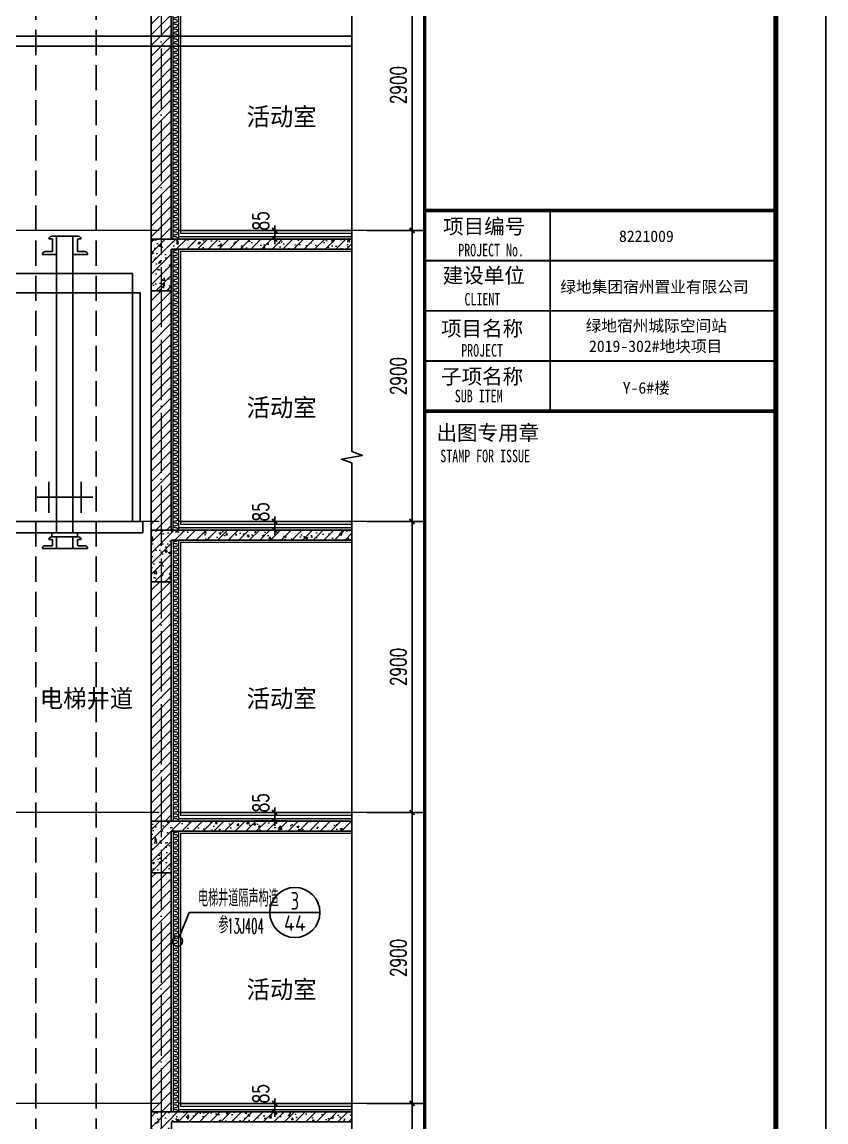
# Model space of a CAD drawing. Extents: x -1712635 to -854203, y -534641 to -21985.
# Drawn here: x -995250 to -987238, y -121428 to -110464 of the extents above; entities that cross this region are included whole.
import ezdxf
from ezdxf.enums import TextEntityAlignment as Align

# ---------------------------------------------------------------- set-up
doc = ezdxf.new("R2010")
doc.units = 0
doc.header["$LTSCALE"] = 1000
doc.linetypes.add('DASH', pattern=[0.35, 0.25, -0.1])
doc.linetypes.add('DOTE', pattern=[2.42, 2, -0.2, 0.02, -0.2])
doc.layers.get('0').update_dxf_attribs({"linetype": 'CONTINUOUS'})
doc.layers.get('Defpoints').update_dxf_attribs({"linetype": 'CONTINUOUS'})
for name, color, linetype in [('-TK', 7, 'CONTINUOUS'), ('DIM_ELEV', 3, 'CONTINUOUS'), ('DIM_IDEN', 67, 'CONTINUOUS'), ('DIM_SYMB', 3, 'CONTINUOUS'), ('PUB_DIM', 3, 'CONTINUOUS'), ('PUB_TEXT', 2, 'CONTINUOUS'), ('WALL', 2, 'CONTINUOUS'), ('图签文字', 4, 'CONTINUOUS'), ('看线', 251, 'CONTINUOUS'), ('立面-看线', 251, 'CONTINUOUS'), ('设备', 253, 'CONTINUOUS')]:
    doc.layers.add(name, color=color, linetype=linetype)
for name, color, linetype, lineweight in [('DOTE', 19, 'DOTE', 9), ('PUB_HATCH', 8, 'CONTINUOUS', 9), ('内粉刷', 37, 'CONTINUOUS', 9), ('图框', 9, 'CONTINUOUS', 18), ('图签', 147, 'CONTINUOUS', 18), ('填充', 251, 'CONTINUOUS', 5)]:
    doc.layers.add(name, color=color, linetype=linetype, lineweight=lineweight)
doc.styles.add('_TCH_DIM', font='SIMPLEX.shx', dxfattribs={"width": 0.7, "bigfont": 'GBCBIG.shx'})
doc.styles.add('_TCH_DIM_T3', font='SIMPLEX', dxfattribs={"width": 0.705882, "bigfont": 'GBCBIG'})
doc.styles.add('STANDARD_T3', font='gbenor.shx', dxfattribs={"bigfont": 'gbcbig.shx'})
doc.styles.add('宋体', font='', dxfattribs={"height": 50})
doc.styles.add('建筑图签-1', font='simhei.ttf', dxfattribs={"width": 0.7})
doc.styles.get('宋体').set_extended_font_data('SimSun')
doc.dimstyles.new('_TCH_ARCH&&50', dxfattribs={"dimtxt": 157.5, "dimasz": 50, "dimexe": 125, "dimexo": 150, "dimgap": 58.75, "dimtad": 1, "dimdec": 0, "dimzin": 0, "dimdsep": 46, "dimtxsty": '_TCH_DIM_T3', "dimblk": 'ARCHTICK', "dimcen": 0.09, "dimclrt": 7, "dimazin": 0, "dimtfac": 1, "dimtdec": 0, "dimtix": 1, "dimtmove": 2, "dimatfit": 3, "dimldrblk": 'ARCHTICK', "dimfxl": 0, "dimtolj": 1, "dimtzin": 0, "dimarcsym": 0})
pattern_1 = [(45, (0, 0), (-53.0330086, 53.0330086), []), (50, (0, 0), (215.178055, -18.82564), [22.5, -247.5]), (355, (0, 0), (-41.6254, 225.65764), [18, -198]), (100.4514, (17.93, -1.57), (173.552815, 206.831863), [19.122057, -210.342634]), (46.1842, (0, 60), (320.172315, -49.655704), [33.75, -371.25]), (96.6356, (26.68, 55.86), (280.39881, 292.23536), [28.68309, -315.5139]), (351.1842, (0, 60), (280.39858, 292.23558), [27, -297]), (21, (30, 45), (179.072116, -120.785667), [22.5, -247.5]), (326, (30, 45), (72.9946, 217.545014), [18, -198]), (71.4514, (44.92, 34.93), (252.06679, 96.75915), [19.122057, -210.342634]), (37.5, (0, 0), (3.6479566, 99.868156), [0, -195.6, 0, -201, 0, -198.75]), (7.5, (0, 0), (78.920861, 118.323514), [0, -114.6, 0, -191.1, 0, -75.75]), (327.5, (-66.9, 0), (160.146731, -6.7664615), [0, -75, 0, -234, 0, -310.5]), (317.5, (-96.9, 0), (174.95585, 30.031495), [0, -97.5, 0, -155.4, 0, -220.5])]
pattern_2 = [(45, (-1144926.15, -28814.996), (-53.03301, 53.03301), []), (50, (-1144926.15, -28815), (215.17805, -18.82564), [22.5, -247.5]), (355, (-1144926.15, -28815), (-41.6254, 225.65764), [18, -198]), (100.4514, (-1144908.22, -28816.56), (173.55281, 206.83186), [19.12206, -210.34263]), (46.1842, (-1144926.15, -28755), (320.1723, -49.6557), [33.75, -371.25]), (96.6356, (-1144899.47, -28759.13), (280.3988, 292.23536), [28.6831, -315.5139]), (351.1842, (-1144926.15, -28755), (280.3986, 292.2356), [27, -297]), (21, (-1144896.15, -28770), (179.07212, -120.78567), [22.5, -247.5]), (326, (-1144896.15, -28770), (72.9946, 217.545), [18, -198]), (71.4514, (-1144881.22, -28780.06), (252.0668, 96.75915), [19.12206, -210.34263]), (37.5, (-1144926.15, -28814.996), (3.647957, 99.868156), [0, -195.6, 0, -201, 0, -198.75]), (7.5, (-1144926.15, -28815), (78.92086, 118.323514), [0, -114.6, 0, -191.1, 0, -75.75]), (327.5, (-1144993.05, -28814.996), (160.14673, -6.76646), [0, -75, 0, -234, 0, -310.5]), (317.5, (-1145023.05, -28815), (174.95585, 30.0315), [0, -97.5, 0, -155.4, 0, -220.5])]
pattern_3 = [(45, (-1144926.15, -28761.14), (-53.03303, 53.03303), [])]

# ---------------------------------------------------------------- blocks, each defined once
blk = doc.blocks.new('A1')
blk.add_lwpolyline([(0, 59400), (0, 0), (84100, 0), (84100, 59400)], close=True)
at = {"const_width": 100}
blk.add_lwpolyline([(2500, 58400), (2500, 1000), (83100, 1000), (83100, 58400)], close=True, dxfattribs=at)
at = {"layer": '图框'}
for points, const_width in [([(76100, 1000), (76100, 58400)], 70), ([(76100, 36100), (83100, 36100)], 70), ([(76100, 36100), (83100, 36100)], 70), ([(78600, 32100), (78600, 36100)], 35), ([(76100, 35100), (83100, 35100)], 35), ([(76100, 34100), (83100, 34100)], 35), ([(76100, 33100), (83100, 33100)], 35), ([(83100, 32100), (76100, 32100)], 70)]:
    blk.add_lwpolyline(points, dxfattribs=dict(at, const_width=const_width))
at = {"layer": '图框', "style": '建筑图签-1', "width": 0.7}
for s, p in [('PROJECT No.', (76770, 35185, -1799)), ('CLIENT', (76894, 34206)), ('PROJECT', (76829, 33187)), ('SUB ITEM', (76702, 32276)), ('STAMP FOR ISSUE', (76413, 31081))]:
    blk.add_text(s, height=250, dxfattribs=at).set_placement(p)
at = {"layer": '图签', "color": 2, "style": '宋体'}
for s, height, p in [('8221009', 229.3, (79974, 35472)), ('绿地集团宿州置业有限公司', 229.34, (78805, 34462)), ('绿地宿州城际空间站', 229.3, (79310, 33688)), ('2019-302#地块项目', 229.34, (79377, 33279)), ('Y-6#楼', 229.3, (80049, 32448))]:
    blk.add_text(s, height=height, dxfattribs=at).set_placement(p)
at = {"layer": '图签文字', "color": 7, "style": '建筑图签-1'}
for s, p in [('项目编号', (76468, 35632)), ('建设单位', (76460, 34655)), ('项目名称', (76427, 33597)), ('子项名称', (76427, 32640)), ('出图专用章', (76336, 31518))]:
    blk.add_text(s, height=300, dxfattribs=at).set_placement(p)
blk = doc.blocks.new('$LinePat$保温层')
at = {"color": 0}
for p, q in [((24, -24), (24, -56)), ((72, -56), (72, -24))]:
    blk.add_line(p, q, dxfattribs=at)
for centre, start, end in [((96, -24), 90, 180), ((0, -24), 0, 90), ((48, -56), 180, 0)]:
    blk.add_arc(centre, 24, start, end, dxfattribs=at)
blk = doc.blocks.new('A$C3EC504A2')
at = {"layer": '设备', "color": 206}
for p, q in [((-173, 1735), (-143, 1735)), ((143, 1764), (-143, 1764)), ((-133, 1725), (-133, 1609)), ((-92, 1764), (-92, -1418)), ((83, 1764), (83, -1418)), ((83, 1764), (83, 1570)), ((133, 1725), (133, 1609)), ((173, 1735), (143, 1735)), ((-92, 1570), (-242, 1570)), ((-213, 1599), (-143, 1599)), ((242, 1570), (83, 1570)), ((213, 1599), (143, 1599)), ((-952, 1158), (-869, 1158)), ((-175, -1205), (-175, -870)), ((175, -1205), (175, -870)), ((300, -1038), (-300, -1038)), ((-960, -1298), (835, -1298)), ((-960, -1298), (-960, -1418)), ((835, -1298), (835, -1418)), ((-960, -1418), (835, -1418)), ((-173, -1491), (-143, -1491)), ((143, -1462), (-143, -1462)), ((-142, -1418), (-142, -1462)), ((-133, -1501), (-133, -1547)), ((-92, -1462), (-92, -1586)), ((83, -1462), (83, -1586)), ((133, -1418), (133, -1462)), ((133, -1501), (133, -1547)), ((173, -1491), (143, -1491)), ((242, -1586), (-242, -1586)), ((-213, -1557), (-143, -1557)), ((213, -1557), (143, -1557))]:
    blk.add_line(p, q, dxfattribs=at)
for points in [[(723, 1363), (723, 1158), (-869, 1158), (-869, 1363)], [(723, 1158), (723, -1298), (-960, -1298), (-960, 1158)]]:
    blk.add_lwpolyline(points, close=True, dxfattribs=at)
for points in [[(-960, 1158), (-893, 1158), (-893, -1298)], [(723, 1158), (806, 1158), (806, -1298)]]:
    blk.add_lwpolyline(points, dxfattribs=at)
for centre, radius, start, end in [((-143, 1735), 29.1, 90, 180), ((-143, 1725), 10, 0, 90), ((143, 1725), 10, 90, 180), ((143, 1735), 29.1, 0, 90), ((-213, 1570), 29.1, 90, 180), ((-143, 1609), 10, 270, 0), ((143, 1609), 10, 180, 270), ((213, 1570), 29.1, 0, 90), ((-143, -1491), 29.1, 90, 180), ((-143, -1501), 10, 0, 90), ((143, -1501), 10, 90, 180), ((143, -1491), 29.1, 0, 90), ((-213, -1586), 29.1, 90, 180), ((-143, -1547), 10, 270, 0), ((143, -1547), 10, 180, 270), ((213, -1586), 29.1, 0, 90)]:
    blk.add_arc(centre, radius, start, end, dxfattribs=at)
blk = doc.blocks.new('BFGBFBCBVFB')
at = {"layer": 'PUB_HATCH'}
h = blk.add_hatch(dxfattribs=at)
h.set_pattern_fill('钢筋混凝土', color=256, scale=30, style=0)
h.set_pattern_definition(pattern_1)
h.paths.add_polyline_path([(898272, 25995), (896272, 25995), (896472, 25895), (898272, 25895)])
h = blk.add_hatch(dxfattribs=at)
h.set_pattern_fill('钢筋混凝土', color=256, scale=30, style=0)
h.set_pattern_definition(pattern_1)
h.paths.add_polyline_path([(896472, 25895), (896272, 25995), (896272, 25480), (896472, 25480)])
h = blk.add_hatch(dxfattribs=at)
h.set_pattern_fill('普通砖', color=256, scale=30, style=0)
h.set_pattern_definition([(45, (0, 53.85), (-53.03303, 53.03303), [])])
h.paths.add_polyline_path([(896472, 25480), (896272, 25480), (896272, 23095), (896472, 23095)])
at = {"layer": '立面-看线'}
h = blk.add_hatch(dxfattribs=at)
h.set_pattern_fill('HONEY', color=256, scale=7)
h.set_pattern_definition([(0, (93631.251, -359366.987), (16.66875, 9.623705), [11.1125, -22.225]), (120, (93631.251, -359366.987), (-16.66874801, 9.62370845), [11.1125, -22.225]), (60, (93631.251, -359366.987), (1.99e-06, 19.24741345), [-22.225, 11.1125])])
h.paths.add_polyline_path([(896543, 26020), (896543, 25995), (898272, 25995), (898272, 26020)])
at = {"layer": 'PUB_HATCH', "color": 215}
blk.add_line((896543, 26020), (898272, 26020), dxfattribs=at)
at = {"layer": 'WALL'}
for p, q in [((898272, 25995), (896272, 25995)), ((896272, 25995), (896272, 25480)), ((898272, 25895), (898272, 25995)), ((898272, 25895), (896472, 25895)), ((896472, 25895), (896472, 25480)), ((896272, 25480), (896272, 23095)), ((896472, 25480), (896272, 25480)), ((896472, 25480), (896472, 23095)), ((896472, 23095), (896272, 23095))]:
    blk.add_line(p, q, dxfattribs=at)
at = {"layer": '内粉刷'}
for p, q in [((896493, 23095), (896493, 25895)), ((896543, 25895), (896543, 23095)), ((896563, 25875), (898272, 25875))]:
    blk.add_line(p, q, dxfattribs=at)
for points in [[(898272, 26050), (896563, 26050)], [(896563, 25875), (896563, 23150)]]:
    blk.add_lwpolyline(points, dxfattribs=at)
at = {"layer": '看线', "color": 32}
blk.add_line((896563, 26080), (898272, 26080), dxfattribs=at)
at = {"layer": '填充', "color": 252, "xscale": -0.5013020832264923, "yscale": 0.499999999874268, "zscale": 0.4999999998742679, "rotation": 269.9999999995265}
for p in [(896538, 25847), (896538, 25799), (896538, 25751), (896538, 25702), (896538, 25654), (896538, 25606), (896538, 25558), (896538, 25510), (896538, 25462), (896538, 25414), (896538, 25366), (896538, 25317), (896538, 25269), (896538, 25221), (896538, 25173), (896538, 25125), (896538, 25077), (896538, 25029), (896538, 24981), (896538, 24932), (896538, 24884), (896538, 24836), (896538, 24788), (896538, 24740), (896538, 24692), (896538, 24644), (896538, 24596), (896538, 24547), (896538, 24499), (896538, 24451), (896538, 24403), (896538, 24355), (896538, 24307), (896538, 24259), (896538, 24211), (896538, 24162), (896538, 24114), (896538, 24066), (896538, 24018), (896538, 23970), (896538, 23922), (896538, 23874), (896538, 23826), (896538, 23777), (896538, 23729), (896538, 23681), (896538, 23633), (896538, 23585), (896538, 23537), (896538, 23489), (896538, 23441), (896538, 23392), (896538, 23344), (896538, 23296), (896538, 23248), (896538, 23200), (896538, 23152), (896538, 23104)]:
    blk.add_blockref('$LinePat$保温层', p, dxfattribs=at)
blk = doc.blocks.new('_ArchTick')
at = {"color": 0, "const_width": 0.35}
blk.add_lwpolyline([(-0.5, -0.5), (0.5, 0.5)], dxfattribs=at)
blk = doc.blocks.new('*D987')
at = {"layer": 'Defpoints', "color": 0}
for p in [(-993090, -121243), (-992732, -121243), (-993090, -121328)]:
    blk.add_point(p, dxfattribs=at)
at = {"layer": 'PUB_DIM', "color": 0, "lineweight": -2}
for p, q in [((-992940, -121243), (-992607, -121243)), ((-992732, -121243), (-992732, -121193)), ((-992732, -121328), (-992732, -121243)), ((-992940, -121328), (-992607, -121328)), ((-992732, -121328), (-992732, -121378))]:
    blk.add_line(p, q, dxfattribs=at)
at = {"layer": 'PUB_DIM', "color": 0, "lineweight": -2, "xscale": 50, "yscale": 50, "zscale": 50}
for p, rotation in [((-992732, -121243), 270), ((-992732, -121328), 90)]:
    blk.add_blockref('_ArchTick', p, dxfattribs=dict(at, rotation=rotation))
at = {"layer": 'PUB_DIM', "color": 7, "insert": (-992870, -121147), "char_height": 157.5, "attachment_point": 5, "rotation": 90, "style": '_TCH_DIM_T3'}
blk.add_mtext('\\A1;85', dxfattribs=at)
blk = doc.blocks.new('*D988')
at = {"layer": 'Defpoints', "color": 0}
for p in [(-993090, -118343), (-992732, -118343), (-993090, -118428)]:
    blk.add_point(p, dxfattribs=at)
at = {"layer": 'PUB_DIM', "color": 0, "lineweight": -2}
for p, q in [((-992732, -118343), (-992732, -118293)), ((-992940, -118343), (-992607, -118343)), ((-992732, -118428), (-992732, -118343)), ((-992940, -118428), (-992607, -118428)), ((-992732, -118428), (-992732, -118478))]:
    blk.add_line(p, q, dxfattribs=at)
at = {"layer": 'PUB_DIM', "color": 0, "lineweight": -2, "xscale": 50, "yscale": 50, "zscale": 50}
for p, rotation in [((-992732, -118343), 270), ((-992732, -118428), 90)]:
    blk.add_blockref('_ArchTick', p, dxfattribs=dict(at, rotation=rotation))
at = {"layer": 'PUB_DIM', "color": 7, "insert": (-992870, -118247), "char_height": 157.5, "attachment_point": 5, "rotation": 90, "style": '_TCH_DIM_T3'}
blk.add_mtext('\\A1;85', dxfattribs=at)
blk = doc.blocks.new('*D989')
at = {"layer": 'Defpoints', "color": 0}
for p in [(-993090, -115443), (-992732, -115443), (-993090, -115528)]:
    blk.add_point(p, dxfattribs=at)
at = {"layer": 'PUB_DIM', "color": 0, "lineweight": -2}
for p, q in [((-992940, -115443), (-992607, -115443)), ((-992732, -115443), (-992732, -115393)), ((-992732, -115528), (-992732, -115443)), ((-992940, -115528), (-992607, -115528)), ((-992732, -115528), (-992732, -115578))]:
    blk.add_line(p, q, dxfattribs=at)
at = {"layer": 'PUB_DIM', "color": 0, "lineweight": -2, "xscale": 50, "yscale": 50, "zscale": 50}
for p, rotation in [((-992732, -115443), 270), ((-992732, -115528), 90)]:
    blk.add_blockref('_ArchTick', p, dxfattribs=dict(at, rotation=rotation))
at = {"layer": 'PUB_DIM', "color": 7, "insert": (-992870, -115347), "char_height": 157.5, "attachment_point": 5, "rotation": 90, "style": '_TCH_DIM_T3'}
blk.add_mtext('\\A1;85', dxfattribs=at)
blk = doc.blocks.new('*D990')
at = {"layer": 'Defpoints', "color": 0}
for p in [(-993090, -112543), (-992732, -112543), (-993090, -112628)]:
    blk.add_point(p, dxfattribs=at)
at = {"layer": 'PUB_DIM', "color": 0, "lineweight": -2}
for p, q in [((-992940, -112543), (-992607, -112543)), ((-992732, -112543), (-992732, -112493)), ((-992732, -112628), (-992732, -112543)), ((-992940, -112628), (-992607, -112628)), ((-992732, -112628), (-992732, -112678))]:
    blk.add_line(p, q, dxfattribs=at)
at = {"layer": 'PUB_DIM', "color": 0, "lineweight": -2, "xscale": 50, "yscale": 50, "zscale": 50}
for p, rotation in [((-992732, -112543), 270), ((-992732, -112628), 90)]:
    blk.add_blockref('_ArchTick', p, dxfattribs=dict(at, rotation=rotation))
at = {"layer": 'PUB_DIM', "color": 7, "insert": (-992870, -112447), "char_height": 157.5, "attachment_point": 5, "rotation": 90, "style": '_TCH_DIM_T3'}
blk.add_mtext('\\A1;85', dxfattribs=at)
blk = doc.blocks.new('*D1030')
at = {"layer": 'Defpoints', "color": 0}
for p in [(-991963, -121243), (-991363, -121243), (-991963, -125993)]:
    blk.add_point(p, dxfattribs=at)
at = {"layer": 'PUB_DIM', "color": 0, "lineweight": -2}
for p, q in [((-991813, -121243), (-991238, -121243)), ((-991363, -125993), (-991363, -121243)), ((-991813, -125993), (-991238, -125993))]:
    blk.add_line(p, q, dxfattribs=at)
at = {"layer": 'PUB_DIM', "color": 0, "lineweight": -2, "xscale": 50, "yscale": 50, "zscale": 50}
for p, rotation in [((-991363, -121243), 90), ((-991363, -125993), 270)]:
    blk.add_blockref('_ArchTick', p, dxfattribs=dict(at, rotation=rotation))
at = {"layer": 'PUB_DIM', "color": 7, "insert": (-991500, -123618), "char_height": 157.5, "attachment_point": 5, "rotation": 90, "style": '_TCH_DIM_T3'}
blk.add_mtext('\\A1;4750', dxfattribs=at)
blk = doc.blocks.new('*D1031')
at = {"layer": 'Defpoints', "color": 0}
for p in [(-991963, -118343), (-991363, -118343), (-991963, -121243)]:
    blk.add_point(p, dxfattribs=at)
at = {"layer": 'PUB_DIM', "color": 0, "lineweight": -2}
for p, q in [((-991813, -118343), (-991238, -118343)), ((-991363, -121243), (-991363, -118343)), ((-991813, -121243), (-991238, -121243))]:
    blk.add_line(p, q, dxfattribs=at)
at = {"layer": 'PUB_DIM', "color": 0, "lineweight": -2, "xscale": 50, "yscale": 50, "zscale": 50}
for p, rotation in [((-991363, -118343), 90), ((-991363, -121243), 270)]:
    blk.add_blockref('_ArchTick', p, dxfattribs=dict(at, rotation=rotation))
at = {"layer": 'PUB_DIM', "color": 7, "insert": (-991500, -119793), "char_height": 157.5, "attachment_point": 5, "rotation": 90, "style": '_TCH_DIM_T3'}
blk.add_mtext('\\A1;2900', dxfattribs=at)
blk = doc.blocks.new('*D1032')
at = {"layer": 'Defpoints', "color": 0}
for p in [(-991963, -115443), (-991363, -115443), (-991963, -118343)]:
    blk.add_point(p, dxfattribs=at)
at = {"layer": 'PUB_DIM', "color": 0, "lineweight": -2}
for p, q in [((-991813, -115443), (-991238, -115443)), ((-991363, -118343), (-991363, -115443)), ((-991813, -118343), (-991238, -118343))]:
    blk.add_line(p, q, dxfattribs=at)
at = {"layer": 'PUB_DIM', "color": 0, "lineweight": -2, "xscale": 50, "yscale": 50, "zscale": 50}
for p, rotation in [((-991363, -115443), 90), ((-991363, -118343), 270)]:
    blk.add_blockref('_ArchTick', p, dxfattribs=dict(at, rotation=rotation))
at = {"layer": 'PUB_DIM', "color": 7, "insert": (-991500, -116893), "char_height": 157.5, "attachment_point": 5, "rotation": 90, "style": '_TCH_DIM_T3'}
blk.add_mtext('\\A1;2900', dxfattribs=at)
blk = doc.blocks.new('*D1033')
at = {"layer": 'Defpoints', "color": 0}
for p in [(-991963, -112543), (-991363, -112543), (-991963, -115443)]:
    blk.add_point(p, dxfattribs=at)
at = {"layer": 'PUB_DIM', "color": 0, "lineweight": -2}
for p, q in [((-991813, -112543), (-991238, -112543)), ((-991363, -115443), (-991363, -112543)), ((-991813, -115443), (-991238, -115443))]:
    blk.add_line(p, q, dxfattribs=at)
at = {"layer": 'PUB_DIM', "color": 0, "lineweight": -2, "xscale": 50, "yscale": 50, "zscale": 50}
for p, rotation in [((-991363, -112543), 90), ((-991363, -115443), 270)]:
    blk.add_blockref('_ArchTick', p, dxfattribs=dict(at, rotation=rotation))
at = {"layer": 'PUB_DIM', "color": 7, "insert": (-991500, -113993), "char_height": 157.5, "attachment_point": 5, "rotation": 90, "style": '_TCH_DIM_T3'}
blk.add_mtext('\\A1;2900', dxfattribs=at)
blk = doc.blocks.new('*D1034')
at = {"layer": 'Defpoints', "color": 0}
for p in [(-991963, -109643), (-991363, -109643), (-991963, -112543)]:
    blk.add_point(p, dxfattribs=at)
at = {"layer": 'PUB_DIM', "color": 0, "lineweight": -2}
for p, q in [((-991813, -109643), (-991238, -109643)), ((-991363, -112543), (-991363, -109643)), ((-991813, -112543), (-991238, -112543))]:
    blk.add_line(p, q, dxfattribs=at)
at = {"layer": 'PUB_DIM', "color": 0, "lineweight": -2, "xscale": 50, "yscale": 50, "zscale": 50}
for p, rotation in [((-991363, -109643), 90), ((-991363, -112543), 270)]:
    blk.add_blockref('_ArchTick', p, dxfattribs=dict(at, rotation=rotation))
at = {"layer": 'PUB_DIM', "color": 7, "insert": (-991500, -111093), "char_height": 157.5, "attachment_point": 5, "rotation": 90, "style": '_TCH_DIM_T3'}
blk.add_mtext('\\A1;2900', dxfattribs=at)

msp = doc.modelspace()

# ---------------------------------------------------------------- hatches: boundary and pattern name
at = {"layer": 'PUB_HATCH'}
h = msp.add_hatch(dxfattribs=at)
h.set_pattern_fill('钢筋混凝土', color=256, scale=30, style=0)
h.set_pattern_definition(pattern_2)
h.paths.add_polyline_path([(-991962.75, -115528.41), (-993962.83, -115528.41), (-993762.83, -115628.41), (-991962.75, -115628.41)])
h = msp.add_hatch(dxfattribs=at)
h.set_pattern_fill('钢筋混凝土', color=256, scale=30, style=0)
h.set_pattern_definition(pattern_2)
h.paths.add_polyline_path([(-993762.83, -115628.41), (-993962.83, -115528.41), (-993962.83, -116043.41), (-993762.83, -116043.41)])
h = msp.add_hatch(dxfattribs=at)
h.set_pattern_fill('普通砖', color=256, scale=30, style=0)
h.set_pattern_definition(pattern_3)
h.paths.add_polyline_path([(-993762.83, -116043.41), (-993962.83, -116043.41), (-993962.83, -118428.41), (-993762.83, -118428.41)])
h = msp.add_hatch(dxfattribs=at)
h.set_pattern_fill('钢筋混凝土', color=256, scale=30, style=0)
h.set_pattern_definition(pattern_2)
h.paths.add_polyline_path([(-991962.74, -118428.41), (-993962.83, -118428.41), (-993762.83, -118528.41), (-991962.74, -118528.41)])
h = msp.add_hatch(dxfattribs=at)
h.set_pattern_fill('钢筋混凝土', color=256, scale=30, style=0)
h.set_pattern_definition(pattern_2)
h.paths.add_polyline_path([(-993762.83, -118528.41), (-993962.83, -118428.41), (-993962.83, -118943.41), (-993762.83, -118943.41)])
h = msp.add_hatch(dxfattribs=at)
h.set_pattern_fill('普通砖', color=256, scale=30, style=0)
h.set_pattern_definition(pattern_3)
h.paths.add_polyline_path([(-993762.83, -118943.41), (-993962.83, -118943.41), (-993962.82, -121328.41), (-993762.82, -121328.41)])
h = msp.add_hatch(dxfattribs=at)
h.set_pattern_fill('钢筋混凝土', color=256, scale=30, style=0)
h.set_pattern_definition(pattern_2)
h.paths.add_polyline_path([(-991962.77, -121328.41), (-993961.84, -121328.41), (-993761.84, -121428.41), (-991962.77, -121428.41)])
h = msp.add_hatch(dxfattribs=at)
h.set_pattern_fill('钢筋混凝土', color=256, scale=30, style=0)
h.set_pattern_definition(pattern_2)
h.paths.add_polyline_path([(-993761.84, -121428.41), (-993961.84, -121328.41), (-993961.84, -121893.36), (-993761.84, -121893.36)])
at = {"layer": '立面-看线'}
h = msp.add_hatch(dxfattribs=at)
h.set_pattern_fill('HONEY', color=256, scale=7)
h.set_pattern_definition([(0, (-1796603.92, -500890.364), (16.66875, 9.623705), [11.1125, -22.225]), (120, (-1796603.92, -500890.364), (-16.66874801, 9.62370845), [11.1125, -22.225]), (60, (-1796603.92, -500890.364), (1.99e-06, 19.24741345), [-22.225, 11.1125])])
h.paths.add_polyline_path([(-993691.84, -115503.41), (-993691.84, -115528.41), (-991962.75, -115528.41), (-991962.75, -115503.41)])
h = msp.add_hatch(dxfattribs=at)
h.set_pattern_fill('HONEY', color=256, scale=7)
h.set_pattern_definition([(0, (-1796603.915, -503790.364), (16.66875, 9.623705), [11.1125, -22.225]), (120, (-1796603.915, -503790.364), (-16.66874801, 9.62370845), [11.1125, -22.225]), (60, (-1796603.915, -503790.364), (1.99e-06, 19.24741345), [-22.225, 11.1125])])
h.paths.add_polyline_path([(-993691.84, -118403.41), (-993691.84, -118428.41), (-991962.74, -118428.41), (-991962.74, -118403.41)])
h = msp.add_hatch(dxfattribs=at)
h.set_pattern_fill('HONEY', color=256, scale=7)
h.set_pattern_definition([(0, (-1796603.946, -506690.364), (16.66875, 9.623705), [11.1125, -22.225]), (120, (-1796603.946, -506690.364), (-16.66874801, 9.62370845), [11.1125, -22.225]), (60, (-1796603.946, -506690.364), (1.99e-06, 19.24741345), [-22.225, 11.1125])])
h.paths.add_polyline_path([(-993691.84, -121303.41), (-993691.84, -121328.41), (-991962.77, -121328.41), (-991962.77, -121303.41)])

# ---------------------------------------------------------------- linework, layer by layer
at = {"layer": 'DIM_ELEV'}
for p, q in [((-991762.77, -112543.41), (-991237.77, -112543.41)), ((-991762.77, -115443.41), (-991237.77, -115443.41)), ((-991762.77, -118343.41), (-991237.77, -118343.41)), ((-991762.77, -121243.41), (-991237.77, -121243.41))]:
    msp.add_line(p, q, dxfattribs=at)
at = {"layer": 'DIM_IDEN', "color": 3}
for p, q in [((-993681.59, -119580.26), (-993584.79, -119340.36)), ((-993584.79, -119340.36), (-992780.91, -119340.36)), ((-992280.91, -119340.36), (-992780.91, -119340.36))]:
    msp.add_line(p, q, dxfattribs=at)
for centre, radius in [((-992530.91, -119340.36), 250), ((-993700.35, -119626.78), 50.16)]:
    msp.add_circle(centre, radius, dxfattribs=at)
at = {"layer": 'DIM_SYMB'}
msp.add_lwpolyline([(-991962.77, -102743.41), (-991962.77, -114746.55), (-991857.77, -114784.77), (-992067.77, -114821.8), (-991962.77, -114859.05), (-991962.77, -126862.19)], dxfattribs=at)
at = {"layer": 'DIM_SYMB', "color": 5}
for points in [[(-1001762.86, -110606.4), (-996890.94, -110606.4), (-996871.83, -110553.9), (-996853.32, -110658.9), (-996834.69, -110606.4), (-991962.77, -110606.4)], [(-1001762.86, -110706.4), (-996890.94, -110706.4), (-996871.83, -110653.9), (-996853.32, -110758.9), (-996834.69, -110706.4), (-991962.77, -110706.4)]]:
    msp.add_lwpolyline(points, dxfattribs=at)
at = {"layer": 'DOTE', "linetype": 'DOTE', "ltscale": 0.3}
msp.add_line((-993862.84, -102743.41), (-993862.82, -127643.41), dxfattribs=at)
at = {"layer": 'DOTE', "linetype": 'DOTE'}
for p, q in [((-991462.77, -112543.41), (-1006939.83, -112543.41)), ((-991462.77, -112543.41), (-1006939.83, -112543.41)), ((-991462.77, -115443.41), (-1006939.83, -115443.41)), ((-991462.77, -118343.41), (-1006939.83, -118343.41)), ((-991462.77, -121243.41), (-1006939.83, -121243.41))]:
    msp.add_line(p, q, dxfattribs=at)
at = {"layer": 'PUB_HATCH', "color": 215}
for p, q in [((-993691.84, -115503.41), (-991962.75, -115503.41)), ((-993691.84, -118403.41), (-991962.74, -118403.41)), ((-993691.84, -121303.41), (-991962.77, -121303.41))]:
    msp.add_line(p, q, dxfattribs=at)
at = {"layer": 'WALL'}
for p, q in [((-991962.75, -115528.41), (-993962.83, -115528.41)), ((-993962.83, -115528.41), (-993962.83, -116043.41)), ((-991962.75, -115628.41), (-991962.75, -115528.41)), ((-991962.75, -115628.41), (-993762.83, -115628.41)), ((-993762.83, -115628.41), (-993762.83, -116043.41)), ((-993962.83, -116043.41), (-993962.83, -118428.41)), ((-993762.83, -116043.41), (-993962.83, -116043.41)), ((-993762.83, -116043.41), (-993762.83, -118428.41)), ((-991962.74, -118428.41), (-993962.83, -118428.41)), ((-993962.83, -118428.41), (-993962.83, -118943.41)), ((-991962.74, -118528.41), (-991962.74, -118428.41)), ((-991962.74, -118528.41), (-993762.83, -118528.41)), ((-993762.83, -118528.41), (-993762.83, -118943.41)), ((-993962.83, -118943.41), (-993962.82, -121328.41)), ((-993762.83, -118943.41), (-993962.83, -118943.41)), ((-993762.83, -118943.41), (-993762.82, -121328.41)), ((-991962.77, -121328.41), (-993961.84, -121328.41)), ((-993961.84, -121328.41), (-993961.84, -121893.36)), ((-991962.77, -121428.41), (-991962.77, -121328.41)), ((-991962.77, -121428.41), (-993761.84, -121428.41)), ((-993761.84, -121428.41), (-993761.84, -121893.36))]:
    msp.add_line(p, q, dxfattribs=at)
at = {"layer": '内粉刷'}
for p, q in [((-993741.84, -118428.37), (-993741.84, -115628.41)), ((-993691.84, -115628.41), (-993691.84, -118428.37)), ((-993671.84, -115648.41), (-991962.75, -115648.41)), ((-993741.84, -121328.37), (-993741.84, -118528.41)), ((-993691.84, -118528.41), (-993691.84, -121328.37)), ((-993671.84, -118548.41), (-991962.74, -118548.41))]:
    msp.add_line(p, q, dxfattribs=at)
for points in [[(-991962.75, -115473.41), (-993671.84, -115473.41)], [(-993671.84, -115648.41), (-993671.84, -118373.41)], [(-991962.74, -118373.41), (-993671.84, -118373.41)], [(-993671.84, -118548.41), (-993671.84, -121273.41)], [(-991962.77, -121273.41), (-993671.84, -121273.41)]]:
    msp.add_lwpolyline(points, dxfattribs=at)
at = {"layer": '看线', "color": 32}
for p, q in [((-993671.84, -115443.41), (-991962.75, -115443.41)), ((-993671.84, -118343.41), (-991962.74, -118343.41)), ((-993671.87, -121243.41), (-991962.77, -121243.41))]:
    msp.add_line(p, q, dxfattribs=at)
at = {"layer": '设备', "color": 206, "linetype": 'DASH'}
for p, q in [((-995112.85, -102493.41), (-995112.85, -127443.41)), ((-994512.54, -102493.4), (-994512.85, -127443.66))]:
    msp.add_line(p, q, dxfattribs=at)

# ---------------------------------------------------------------- block references
at = {"layer": '-TK', "xscale": 0.5, "yscale": 0.5, "zscale": 0.5}
msp.add_blockref('A1', (-1029287.77, -130392.79), dxfattribs=at)
for p in [(-1890235.23, -135723.2), (-1890235.23, -138623.2)]:
    msp.add_blockref('BFGBFBCBVFB', p)
at = {"xscale": 0.9285492283842308, "yscale": 0.9285492283842308, "zscale": 0.9285492283842308}
msp.add_blockref('A$C3EC504A2', (-994821.74, -114238.16), dxfattribs=at)
at = {"layer": '填充', "color": 252, "xscale": -0.5013020832264923, "yscale": 0.499999999874268, "zscale": 0.4999999998742679, "rotation": 269.9999999995265}
for p in [(-993696.84, -115676.54), (-993696.84, -115724.66), (-993696.84, -115772.79), (-993696.84, -115820.91), (-993696.84, -115869.04), (-993696.84, -115917.16), (-993696.84, -115965.29), (-993696.84, -116013.41), (-993696.84, -116061.54), (-993696.84, -116109.66), (-993696.84, -116157.79), (-993696.84, -116205.91), (-993696.84, -116254.04), (-993696.84, -116302.16), (-993696.84, -116350.29), (-993696.84, -116398.41), (-993696.84, -116446.54), (-993696.84, -116494.66), (-993696.84, -116542.79), (-993696.84, -116590.91), (-993696.84, -116639.04), (-993696.84, -116687.16), (-993696.84, -116735.29), (-993696.84, -116783.41), (-993696.84, -116831.54), (-993696.84, -116879.66), (-993696.84, -116927.79), (-993696.84, -116975.91), (-993696.84, -117024.04), (-993696.84, -117072.16), (-993696.84, -117120.29), (-993696.84, -117168.41), (-993696.84, -117216.54), (-993696.84, -117264.66), (-993696.84, -117312.79), (-993696.84, -117360.91), (-993696.84, -117409.04), (-993696.84, -117457.16), (-993696.84, -117505.29), (-993696.84, -117553.41), (-993696.84, -117601.54), (-993696.84, -117649.66), (-993696.84, -117697.79), (-993696.84, -117745.91), (-993696.84, -117794.04), (-993696.84, -117842.16), (-993696.84, -117890.29), (-993696.84, -117938.41), (-993696.84, -117986.54), (-993696.84, -118034.66), (-993696.84, -118082.79), (-993696.84, -118130.91), (-993696.84, -118179.04), (-993696.84, -118227.16), (-993696.84, -118275.29), (-993696.84, -118323.41), (-993696.84, -118371.54), (-993696.84, -118419.66), (-993696.84, -118576.54), (-993696.84, -118624.66), (-993696.84, -118672.79), (-993696.84, -118720.91), (-993696.84, -118769.04), (-993696.84, -118817.16), (-993696.84, -118865.29), (-993696.84, -118913.41), (-993696.84, -118961.54), (-993696.84, -119009.66), (-993696.84, -119057.79), (-993696.84, -119105.91), (-993696.84, -119154.04), (-993696.84, -119202.16), (-993696.84, -119250.29), (-993696.84, -119298.41), (-993696.84, -119346.54), (-993696.84, -119394.66), (-993696.84, -119442.79), (-993696.84, -119490.91), (-993696.84, -119539.04), (-993696.84, -119587.16), (-993696.84, -119635.29), (-993696.84, -119683.41), (-993696.84, -119731.54), (-993696.84, -119779.66), (-993696.84, -119827.79), (-993696.84, -119875.91), (-993696.84, -119924.04), (-993696.84, -119972.16), (-993696.84, -120020.29), (-993696.84, -120068.41), (-993696.84, -120116.54), (-993696.84, -120164.66), (-993696.84, -120212.79), (-993696.84, -120260.91), (-993696.84, -120309.04), (-993696.84, -120357.16), (-993696.84, -120405.29), (-993696.84, -120453.41), (-993696.84, -120501.54), (-993696.84, -120549.66), (-993696.84, -120597.79), (-993696.84, -120645.91), (-993696.84, -120694.04), (-993696.84, -120742.16), (-993696.84, -120790.29), (-993696.84, -120838.41), (-993696.84, -120886.54), (-993696.84, -120934.66), (-993696.84, -120982.79), (-993696.84, -121030.91), (-993696.84, -121079.04), (-993696.84, -121127.16), (-993696.84, -121175.29), (-993696.84, -121223.41), (-993696.84, -121271.54), (-993696.84, -121319.66)]:
    msp.add_blockref('$LinePat$保温层', p, dxfattribs=at)

# ---------------------------------------------------------------- texts
at = {"layer": 'PUB_TEXT'}
for s, p in [('活动室', (-993011.97, -111496.83)), ('活动室', (-993011.97, -114396.83)), ('电梯井道', (-995072.74, -117296.83)), ('活动室', (-993011.97, -117296.83)), ('活动室', (-993011.97, -120196.83))]:
    msp.add_text(s, height=178.723, dxfattribs=at).set_placement(p)
at = {"layer": 'PUB_TEXT', "color": 3, "style": '_TCH_DIM'}
for s, height, width, p in [('电梯井道隔声构造', 168.794, 0.7, (-993495.59, -119281)), ('参', 168.79, 0.7, (-993291.47, -119548.65)), ('13J404', 148.75, 0.494118, (-993205.46, -119548.65))]:
    msp.add_text(s, height=height, dxfattribs=dict(at, width=width)).set_placement(p)
at = {"layer": 'PUB_TEXT', "color": 3, "style": 'STANDARD_T3'}
for s, height, width, p, p2 in [('3', 177.82, 0.951379, (-992572.6, -119312.89), (-992489.22, -119312.89)), ('44', 151.987, 1.195402, (-992640.68, -119521.4), (-992421.14, -119521.4))]:
    msp.add_text(s, height=height, dxfattribs=dict(at, width=width)).set_placement(p, p2, align=Align.FIT)

# ---------------------------------------------------------------- dimensions: what is measured, and where the dimension line sits
at = {"layer": 'PUB_DIM'}
for p1, p2, picture, middle in [((-991962.77, -112543.41), (-991962.77, -109643.41), '*D1034', (-991500.27, -111093.41)), ((-991962.77, -115443.41), (-991962.77, -112543.41), '*D1033', (-991500.27, -113993.41)), ((-991962.77, -118343.41), (-991962.77, -115443.41), '*D1032', (-991500.27, -116893.41)), ((-991962.77, -121243.41), (-991962.77, -118343.41), '*D1031', (-991500.27, -119793.41)), ((-991962.77, -125993.41), (-991962.77, -121243.41), '*D1030', (-991500.27, -123618.41))]:
    dim = msp.add_aligned_dim(p1=p1, p2=p2, distance=-600, dimstyle='_TCH_ARCH&&50', dxfattribs=at)
    dim.commit()
    dim.dimension.update_dxf_attribs({"geometry": picture, "text_midpoint": middle})
for base, p1, p2, picture, middle in [((-992732.05, -112543.41), (-993090.45, -112628.39), (-993090.45, -112543.41), '*D990', (-992869.55, -112446.71)), ((-992732.05, -115443.43), (-993090.45, -115528.41), (-993090.45, -115443.43), '*D989', (-992869.55, -115346.73)), ((-992732.05, -118343.43), (-993090.45, -118428.41), (-993090.45, -118343.43), '*D988', (-992869.55, -118246.73)), ((-992732.05, -121243.43), (-993090.45, -121328.41), (-993090.45, -121243.43), '*D987', (-992869.55, -121146.73))]:
    dim = msp.add_linear_dim(base=base, p1=p1, p2=p2, angle=90, dimstyle='_TCH_ARCH&&50', dxfattribs=at)
    dim.commit()
    dim.dimension.update_dxf_attribs({"geometry": picture, "text_midpoint": middle, "dimtype": 161})

doc.saveas('drawing.dxf')
